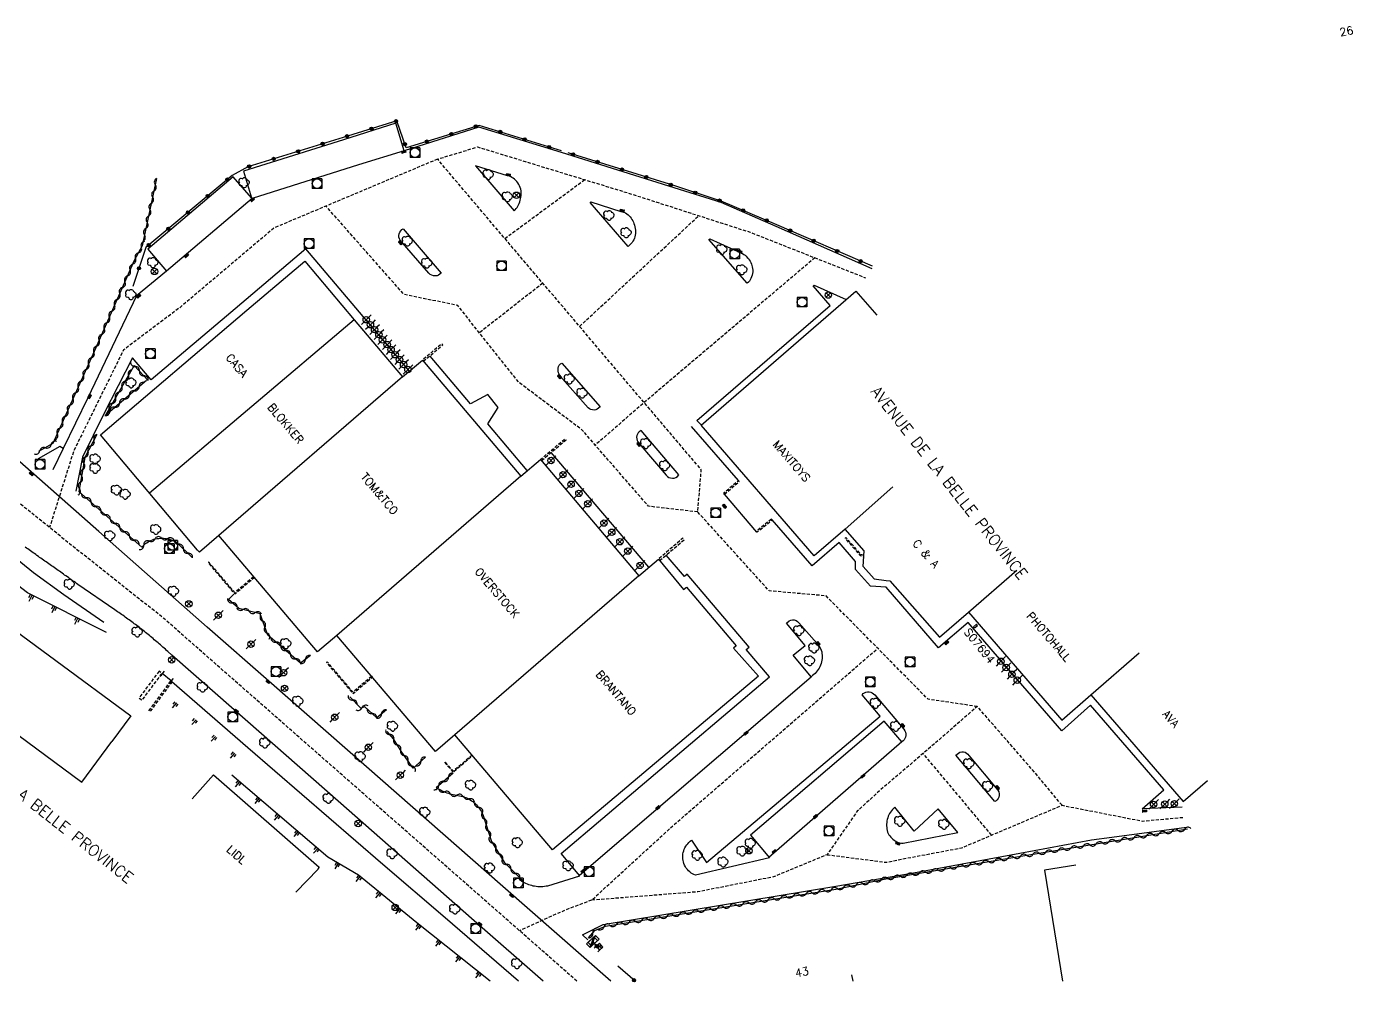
# Model space of a CAD drawing. Header units: millimetres. Extents: x 150037 to 150985, y 153000 to 154000.
# Drawn here: x 150189.1 to 150396.3, y 152999.8 to 153149.1 of the extents above; entities that cross this region are included whole.
import ezdxf
from ezdxf.enums import TextEntityAlignment as Align

# ---------------------------------------------------------------- set-up
doc = ezdxf.new("R2010")
doc.units = ezdxf.units.MM
doc.linetypes.add('DASHED', pattern=[0.75, 0.5, -0.25])
doc.layers.get('0').update_dxf_attribs({"linetype": 'CONTINUOUS'})
for name, color, linetype in [('W0001', 6, 'DASHED'), ('W0008', 7, 'CONTINUOUS'), ('W0100', 7, 'CONTINUOUS'), ('W0105', 7, 'CONTINUOUS'), ('W0112', 1, 'DASHED'), ('W0211', 2, 'CONTINUOUS'), ('W0300', 7, 'CONTINUOUS'), ('W0310', 3, 'CONTINUOUS'), ('W0322', 7, 'CONTINUOUS'), ('W0400', 7, 'CONTINUOUS'), ('W0420', 7, 'CONTINUOUS'), ('W0430', 7, 'CONTINUOUS'), ('W0454', 7, 'CONTINUOUS'), ('W0469', 7, 'CONTINUOUS'), ('W0984', 7, 'CONTINUOUS'), ('W0989', 7, 'CONTINUOUS'), ('W0991', 7, 'CONTINUOUS'), ('W1102', 7, 'CONTINUOUS')]:
    doc.layers.add(name, color=color, linetype=linetype)
doc.styles.get("Standard").update_dxf_attribs({"font": 'romans.shx', "width": 0.85})

# ---------------------------------------------------------------- blocks, each defined once
blk = doc.blocks.new('T300')
for p, q in [((-0.8, 0.51), (-0.86, 0.34)), ((-0.86, 0.34), (-0.86, 0.17)), ((-0.86, 0.17), (-0.74, 0.06)), ((-0.69, 0.63), (-0.8, 0.51)), ((-0.8, -0.06), (-0.74, 0.06)), ((-0.74, 0.06), (-0.69, 0.11)), ((-0.57, 0.69), (-0.69, 0.63)), ((-0.46, 0.69), (-0.57, 0.69)), ((-0.29, 0.63), (-0.46, 0.69)), ((-0.29, 0.63), (-0.17, 0.74)), ((-0.23, 0.57), (-0.29, 0.63)), ((-0.17, 0.74), (-0.06, 0.8)), ((-0.06, 0.8), (0.06, 0.8)), ((0.06, 0.8), (0.23, 0.74)), ((0.23, 0.74), (0.34, 0.63)), ((0.34, 0.63), (0.4, 0.51)), ((0.46, 0.46), (0.34, 0.46)), ((0.4, 0.51), (0.4, 0.46)), ((0.57, 0.4), (0.46, 0.46)), ((0.57, 0.4), (0.69, 0.29)), ((0.69, 0.29), (0.74, 0.17)), ((0.74, 0.06), (0.69, -0.17)), ((0.74, 0.17), (0.74, 0.06)), ((-0.8, -0.17), (-0.8, -0.06)), ((-0.8, -0.23), (-0.8, -0.17)), ((-0.74, -0.34), (-0.8, -0.23)), ((-0.69, -0.4), (-0.74, -0.34)), ((-0.51, -0.46), (-0.69, -0.4)), ((-0.4, -0.46), (-0.51, -0.46)), ((-0.4, -0.46), (-0.34, -0.46)), ((-0.34, -0.46), (-0.34, -0.4)), ((-0.34, -0.51), (-0.34, -0.46)), ((-0.29, -0.63), (-0.34, -0.51)), ((-0.17, -0.74), (-0.29, -0.63)), ((-0.06, -0.8), (-0.17, -0.74)), ((0.06, -0.8), (-0.06, -0.8)), ((0.17, -0.74), (0.06, -0.8)), ((0.23, -0.69), (0.17, -0.74)), ((0.29, -0.46), (0.23, -0.46)), ((0.29, -0.63), (0.23, -0.69)), ((0.46, -0.4), (0.29, -0.46)), ((0.34, -0.51), (0.29, -0.63)), ((0.34, -0.51), (0.34, -0.46)), ((0.57, -0.34), (0.46, -0.4)), ((0.63, -0.29), (0.57, -0.34)), ((0.69, -0.17), (0.63, -0.29))]:
    blk.add_line(p, q)
blk = doc.blocks.new('T454')
for p, q in [((-0.25, 0.25), (0.25, -0.25)), ((-0.25, -0.25), (0.25, 0.25)), ((0.75, 0.75), (0.375, 0.375)), ((-0.375, -0.375), (-0.75, -0.75))]:
    blk.add_line(p, q)
blk.add_ellipse((0, 0), major_axis=(0.354, 0.354), ratio=1, start_param=5.497787143782138, end_param=11.78097245096172)
blk = doc.blocks.new('T420')
for p, q in [((0.75, 0.75), (-0.75, 0.75)), ((-0.75, 0.75), (-0.75, -0.75)), ((0.75, 0.75), (0.75, -0.75)), ((0.75, -0.75), (-0.75, -0.75))]:
    blk.add_line(p, q)
blk.add_ellipse((0, 0), major_axis=(-0.53, 0.53), ratio=1, start_param=3.926991, end_param=10.210176)
blk = doc.blocks.new('T400')
for p, q in [((-0.15, 0.3), (0.15, 0.3)), ((-0.15, -0.25), (-0.15, 0.3)), ((-0.15, 0.15), (0.15, 0.15)), ((-0.15, 0), (0.15, 0)), ((0.15, 0.3), (0.15, -0.25)), ((-0.15, -0.15), (0.15, -0.15)), ((-0.15, -0.25), (-0.15, -0.3)), ((-0.15, -0.3), (0.15, -0.3)), ((0.15, -0.3), (0.15, -0.25))]:
    blk.add_line(p, q)
blk = doc.blocks.new('t105o')
for p, q in [((-0.5, 0), (0.5, 0)), ((0.5, 0), (0.2, 0.1)), ((0.5, 0), (0.2, -0.1))]:
    blk.add_line(p, q)
blk = doc.blocks.new('T430')
at = {"flags": 128}
for points in [[(-0.4, 2.1), (0.4, 2.1)], [(-0.4, 2.1), (-0.4, 1.3)], [(0.8, 0.8), (-0.8, 0.8)], [(-0.8, 0.8), (-0.8, 0)], [(0.8, 0.8), (-0.8, 0)], [(-0.8, 0), (0.8, 0)], [(-0.4, 1.7), (0, 1.7)], [(-0.4, 1.3), (0.4, 1.3)], [(0.8, 0), (0.8, 0.8)]]:
    blk.add_lwpolyline(points, dxfattribs=at)
blk = doc.blocks.new('t322o')
at = {"color": 0, "linetype": 'Continuous'}
for radius in [0.25, 0.15]:
    blk.add_circle((0, 0), radius, dxfattribs=at)
blk = doc.blocks.new('t310o')
at = {"color": 0, "linetype": 'Continuous'}
for centre, start, end in [((-0.5, 0.38), 216.8699, 323.1304), ((0.5, -0.37), 36.8699, 143.1303)]:
    blk.add_arc(centre, 0.625, start, end, dxfattribs=at)
blk = doc.blocks.new('t211o')
at = {"color": 0, "linetype": 'Continuous'}
for p, q in [((-0.29, 0.5), (-0.29, 0)), ((0, 1), (0, 0)), ((0.29, 0.5), (0.29, 0))]:
    blk.add_line(p, q, dxfattribs=at)
blk = doc.blocks.new('T469')
at = {"color": 0, "linetype": 'Continuous', "flags": 128}
for points in [[(-0.35, 0.35), (0.35, -0.35)], [(-0.35, -0.35), (0.35, 0.35)]]:
    blk.add_lwpolyline(points, dxfattribs=at)
at = {"color": 0, "linetype": 'Continuous'}
blk.add_circle((0, 0), 0.5, dxfattribs=at)

msp = doc.modelspace()

# ---------------------------------------------------------------- linework, layer by layer
at = {"layer": 'W0001', "flags": 128}
for points in [[(150337.66, 153042.9), (150329.96, 153044.03), (150314.02, 153060.18), (150305.14, 153060.97), (150293.98, 153073.29), (150294.54, 153079.88), (150253.33, 153128.41), (150259.6, 153130.32), (150283.31, 153123.07), (150302.19, 153116.99), (150320.21, 153109.87)], [(150253.33, 153128.41), (150227.76, 153117.65), (150213.11, 153105.24), (150204.28, 153098.61), (150196.5, 153082.83), (150192.72, 153070.86)], [(150263.85, 153116.02), (150276.32, 153125.21)], [(150293.98, 153073.29), (150286.3, 153074.18), (150275.95, 153086.07), (150266.06, 153093.52), (150256.48, 153105.55), (150248.09, 153107.27), (150235.9, 153121.08)], [(150275.52, 153102.28), (150294.15, 153119.58)], [(150275.1, 153000), (150272.66, 153002.14), (150255.62, 153017.12), (150226.6, 153042.57), (150210.58, 153056.66), (150196.4, 153067.89), (150188.87, 153073.96), (150180.38, 153081.27), (150174.41, 153086.32), (150166.36, 153092.55), (150160.51, 153099.46), (150156.59, 153105.44), (150153.09, 153115.56), (150150.64, 153101.42), (150150.46, 153095.41), (150150.93, 153083.5)], [(150312.29, 153113), (150285.61, 153090.39), (150277.98, 153083.74)], [(150269.78, 153109.04), (150259.88, 153101.28)], [(150350.89, 153027.47), (150346.94, 153032.24), (150337.65, 153042.92), (150331.65, 153037.67), (150322.49, 153029.83), (150318.9, 153026.55), (150314.18, 153019.75), (150305.84, 153016.29), (150294.01, 153013.94), (150277.4, 153012.64), (150290.18, 153024.35), (150322.1, 153051.99)], [(150339.88, 153022.81), (150329.2, 153035.57)], [(150314.18, 153019.75), (150323.46, 153018.56), (150326.29, 153019.15), (150335.2, 153020.82), (150350.89, 153027.47), (150363.43, 153025.01), (150370, 153025.6)], [(150277.4, 153012.64), (150273.37, 153011.13), (150266.13, 153007.88)]]:
    msp.add_lwpolyline(points, dxfattribs=at)
at = {"layer": 'W0008', "flags": 128}
for points in [[(150321.22, 153111.29), (150306.23, 153117.91), (150297.65, 153121.65), (150290.32, 153123.91), (150272.7, 153129.45), (150259.79, 153133.4), (150248.13, 153129.72), (150246.8, 153134.04), (150238.62, 153131.45), (150223.02, 153126.56), (150224.29, 153122.35), (150221.42, 153125.65), (150208.05, 153114.33), (150211.01, 153110.93), (150206.33, 153107.04), (150198.69, 153091.12), (150194.87, 153083.23), (150193.25, 153079.9)], [(150248.12, 153129.72), (150241.01, 153127.5), (150224.36, 153122.25), (150211.01, 153110.93)], [(150248.93, 153095.31), (150232.76, 153114.4), (150221.7, 153105.02), (150208.62, 153093.94), (150205.66, 153097.36), (150201.18, 153088.64), (150197.85, 153081.84), (150196.85, 153076.56)], [(150294.46, 153086.94), (150293.85, 153087.6), (150314.66, 153105.54), (150312.01, 153108.6), (150312.19, 153108.74), (150317.17, 153106.5)], [(150267.31, 153079.77), (150261.19, 153087.08), (150262.82, 153089.63), (150261.2, 153091.63), (150258.48, 153090.2), (150252.17, 153097.65)], [(150280.4, 153000), (150263.55, 153014.8), (150242.25, 153033.5), (150226.98, 153046.86), (150217.36, 153055.31), (150200.43, 153070.23), (150179.63, 153088.52)], [(150300.34, 153078.19), (150293, 153086.62)], [(150194.87, 153083.23), (150194.32, 153083.51), (150190.93, 153081.6)], [(150286.36, 153064.67), (150271.11, 153082.57)], [(150303.24, 153070.15), (150298.15, 153076.06)], [(150369.65, 153027.17), (150363.39, 153026.89), (150366.81, 153029.86), (150355.35, 153043.09), (150350.85, 153039.12), (150343.42, 153047.68), (150336.21, 153056), (150331.61, 153052.06), (150323.43, 153061.52), (150320.96, 153061.7), (150318.63, 153064.33), (150318.65, 153065.58), (150316.1, 153068.5), (150311.88, 153064.86), (150305.61, 153072.04)], [(150269.81, 153000), (150259.08, 153009.44), (150237.79, 153028.13), (150221.56, 153042.39), (150211.81, 153050.94), (150211.18, 153051.5), (150210.99, 153051.67), (150210.81, 153051.84), (150210.62, 153052.01), (150210.43, 153052.18), (150210.24, 153052.35), (150210.05, 153052.52), (150209.86, 153052.68), (150209.67, 153052.85), (150209.48, 153053.01), (150209.29, 153053.18), (150209.09, 153053.34), (150208.9, 153053.5), (150208.71, 153053.66), (150208.51, 153053.83), (150208.32, 153053.99), (150208.12, 153054.15), (150207.92, 153054.31), (150207.73, 153054.46), (150207.53, 153054.62), (150207.33, 153054.78), (150207.14, 153054.93), (150206.94, 153055.08), (150206.75, 153055.24), (150206.55, 153055.39), (150206.35, 153055.54), (150206.16, 153055.69), (150205.96, 153055.84), (150205.76, 153055.98), (150205.56, 153056.13), (150205.36, 153056.28), (150205.16, 153056.43), (150204.96, 153056.57), (150204.76, 153056.72), (150204.56, 153056.86), (150204.36, 153057), (150204.16, 153057.15), (150203.96, 153057.29), (150203.75, 153057.43), (150203.55, 153057.57), (150203.35, 153057.71), (150203.14, 153057.85), (150202.94, 153057.99), (150197.16, 153061.98), (150196.95, 153062.12), (150196.75, 153062.27), (150196.54, 153062.41), (150196.33, 153062.56), (150196.12, 153062.7), (150195.91, 153062.85), (150195.71, 153063), (150195.5, 153063.14), (150195.29, 153063.29), (150195.08, 153063.43), (150194.88, 153063.58), (150194.67, 153063.73), (150194.46, 153063.87), (150194.25, 153064.02), (150194.05, 153064.17), (150193.84, 153064.31), (150193.63, 153064.46), (150193.42, 153064.61), (150193.22, 153064.75), (150193.01, 153064.9), (150192.8, 153065.05), (150192.59, 153065.19), (150192.39, 153065.34), (150192.19, 153065.48), (150191.98, 153065.63), (150191.78, 153065.77), (150191.58, 153065.92), (150191.37, 153066.06), (150191.17, 153066.2), (150190.97, 153066.35), (150190.76, 153066.49), (150190.56, 153066.64), (150190.35, 153066.78), (150190.15, 153066.93), (150189.95, 153067.07), (150189.74, 153067.22), (150189.54, 153067.36), (150189.34, 153067.51), (150189.14, 153067.65), (150188.93, 153067.8)], [(150266.07, 153015.91), (150266.27, 153015.76), (150266.47, 153015.63), (150266.68, 153015.51), (150266.89, 153015.4), (150267.1, 153015.29), (150267.32, 153015.2), (150267.55, 153015.11), (150267.78, 153015.04), (150268.01, 153014.97), (150268.24, 153014.91), (150268.5, 153014.86), (150268.76, 153014.82), (150269.02, 153014.8), (150269.28, 153014.79), (150269.54, 153014.79), (150269.8, 153014.8), (150270.06, 153014.82), (150270.32, 153014.86), (150270.58, 153014.91), (150275.57, 153016.46), (150272.65, 153019.93), (150305.18, 153047.54), (150301.54, 153051.81), (150302.01, 153052.18), (150292.34, 153063.56), (150291.91, 153063.19), (150289.04, 153066.56)], [(150275.51, 153016.53), (150311.7, 153047.55)], [(150305.1, 153019.38), (150325.85, 153037.41)], [(150276.83, 153006.43), (150275.98, 153007.25), (150279.22, 153008.83), (150315.54, 153014.82), (150327.69, 153016.91), (150344.32, 153020), (150355.5, 153022.05), (150358.68, 153022.5), (150370.35, 153024.04)]]:
    msp.add_lwpolyline(points, dxfattribs=at)
for points in [[(150265.31, 153120.35), (150265.48, 153120.52), (150265.63, 153120.69), (150265.77, 153120.88), (150265.89, 153121.07), (150266, 153121.28), (150266.09, 153121.5), (150266.17, 153121.74), (150266.25, 153121.98), (150266.31, 153122.23), (150266.36, 153122.47), (150266.39, 153122.72), (150266.41, 153122.97), (150266.41, 153123.22), (150266.38, 153123.47), (150266.33, 153123.73), (150266.26, 153123.99), (150266.16, 153124.24), (150266.04, 153124.47), (150265.89, 153124.69), (150265.73, 153124.9), (150265.55, 153125.09), (150265.35, 153125.28), (150265.16, 153125.44), (150264.96, 153125.57), (150264.74, 153125.68), (150264.51, 153125.76), (150264.27, 153125.82), (150259.24, 153127.36)], [(150282.23, 153120.2), (150282.46, 153120.12), (150282.68, 153120.01), (150282.89, 153119.88), (150283.09, 153119.73), (150283.27, 153119.56), (150283.43, 153119.39), (150283.58, 153119.2), (150283.71, 153119.01), (150283.83, 153118.8), (150283.93, 153118.59), (150284.02, 153118.36), (150284.11, 153118.11), (150284.18, 153117.85), (150284.23, 153117.59), (150284.26, 153117.33), (150284.26, 153117.07), (150284.25, 153116.8), (150284.21, 153116.54), (150284.16, 153116.29), (150284.08, 153116.05), (150283.98, 153115.82), (150283.86, 153115.61), (150283.72, 153115.4), (150283.56, 153115.21), (150283.11, 153114.78), (150277.16, 153121.66), (150277.26, 153121.75), (150281.98, 153120.26)], [(150247.37, 153115.97), (150247.31, 153116.21), (150247.31, 153116.47), (150247.36, 153116.73), (150247.45, 153116.98), (150247.59, 153117.2), (150247.76, 153117.4), (150247.95, 153117.53), (150253.91, 153110.61), (150253.69, 153110.43), (150253.48, 153110.28), (150253.25, 153110.19), (150252.99, 153110.17), (150252.7, 153110.2), (150252.44, 153110.27), (150252.2, 153110.4), (150251.98, 153110.58), (150247.49, 153115.74)], [(150300.96, 153113.67), (150301.17, 153113.54), (150301.37, 153113.39), (150301.55, 153113.23), (150301.72, 153113.06), (150301.89, 153112.87), (150302.04, 153112.67), (150302.17, 153112.46), (150302.28, 153112.25), (150302.38, 153112.03), (150302.45, 153111.8), (150302.51, 153111.57), (150302.56, 153111.33), (150302.58, 153111.09), (150302.58, 153110.81), (150302.54, 153110.53), (150302.48, 153110.27), (150302.39, 153110.01), (150302.28, 153109.75), (150302.17, 153109.55), (150302.05, 153109.36), (150301.9, 153109.18), (150301.73, 153109.02), (150295.72, 153115.84), (150295.87, 153115.98), (150300.73, 153113.79)], [(150272.33, 153094.8), (150272.24, 153095.03), (150272.18, 153095.27), (150272.17, 153095.5), (150272.19, 153095.75), (150272.25, 153096), (150272.36, 153096.23), (150272.52, 153096.41), (150272.74, 153096.54), (150278.73, 153089.71), (150278.48, 153089.49), (150278.27, 153089.34), (150278.04, 153089.25), (150277.79, 153089.22), (150277.54, 153089.23), (150277.3, 153089.29), (150277.08, 153089.4), (150276.88, 153089.54), (150272.45, 153094.58)], [(150289.27, 153078.84), (150289.49, 153078.69), (150289.75, 153078.6), (150290.03, 153078.56), (150290.31, 153078.58), (150290.57, 153078.68), (150290.8, 153078.85), (150291.03, 153079.08), (150285.14, 153086.02), (150284.83, 153085.79), (150284.67, 153085.63), (150284.55, 153085.44), (150284.47, 153085.23), (150284.43, 153084.99), (150284.45, 153084.73), (150284.51, 153084.48), (150284.62, 153084.25), (150284.79, 153084.04), (150289.06, 153079.04)], [(150307.84, 153055.94), (150308.28, 153056.28), (150308.53, 153056.39), (150308.79, 153056.44), (150309.06, 153056.42), (150309.35, 153056.33), (150309.59, 153056.18), (150309.8, 153055.97), (150312.57, 153052.8), (150312.76, 153052.61), (150312.93, 153052.4), (150313.07, 153052.19), (150313.18, 153051.96), (150313.28, 153051.71), (150313.35, 153051.45), (150313.39, 153051.18), (150313.42, 153050.92), (150313.42, 153050.65), (150313.4, 153050.39), (150313.37, 153050.13), (150313.31, 153049.87), (150313.24, 153049.61), (150313.15, 153049.35), (150313.05, 153049.11), (150312.93, 153048.88), (150312.8, 153048.66), (150312.65, 153048.45), (150312.49, 153048.25), (150312.31, 153048.06), (150312.13, 153047.88), (150311.92, 153047.72), (150311.68, 153047.56), (150308.89, 153050.91), (150310.78, 153052.45)], [(150293.38, 153016.64), (150293.15, 153016.75), (150292.94, 153016.89), (150292.74, 153017.05), (150292.55, 153017.23), (150292.37, 153017.43), (150292.2, 153017.64), (150292.06, 153017.87), (150291.93, 153018.1), (150291.82, 153018.35), (150291.74, 153018.61), (150291.69, 153018.86), (150291.65, 153019.11), (150291.64, 153019.36), (150291.64, 153019.61), (150291.67, 153019.86), (150291.72, 153020.1), (150291.79, 153020.35), (150291.88, 153020.6), (150291.99, 153020.83), (150292.12, 153021.06), (150292.26, 153021.27), (150292.42, 153021.47), (150292.59, 153021.66), (150292.78, 153021.84), (150292.99, 153022.01), (150295.35, 153018.53), (150322.47, 153041.38), (150319.66, 153044.73), (150319.83, 153044.91), (150320.02, 153045.05), (150320.24, 153045.14), (150320.48, 153045.18), (150320.75, 153045.17), (150321.01, 153045.12), (150321.24, 153045.03), (150321.46, 153044.9), (150321.67, 153044.72), (150326.2, 153039.34), (150326.35, 153039.12), (150326.44, 153038.88), (150326.48, 153038.63), (150326.47, 153038.36), (150326.42, 153038.13), (150326.33, 153037.91), (150326.21, 153037.72), (150326.05, 153037.55), (150325.86, 153037.4), (150323.11, 153040.6), (150302.23, 153022.8), (150305.18, 153019.28), (150293.62, 153016.54)], [(150334.71, 153035.62), (150334.95, 153035.76), (150335.22, 153035.83), (150335.5, 153035.82), (150335.75, 153035.75), (150335.98, 153035.63), (150336.17, 153035.47), (150336.33, 153035.27), (150340.88, 153029.84), (150341.02, 153029.57), (150341.08, 153029.26), (150341.06, 153029), (150341, 153028.76), (150340.89, 153028.52), (150340.75, 153028.34), (150340.58, 153028.19), (150340.38, 153028.07), (150334.3, 153035.3)], [(150331.56, 153026.92), (150327.79, 153023.42), (150324.78, 153027.16), (150324.59, 153026.99), (150324.41, 153026.81), (150324.24, 153026.62), (150324.1, 153026.42), (150323.96, 153026.21), (150323.85, 153025.99), (150323.74, 153025.76), (150323.66, 153025.52), (150323.59, 153025.27), (150323.54, 153025.02), (150323.5, 153024.77), (150323.48, 153024.52), (150323.48, 153024.27), (150323.5, 153024.02), (150323.53, 153023.77), (150323.58, 153023.52), (150323.65, 153023.27), (150323.73, 153023.06), (150323.85, 153022.86), (150323.98, 153022.68), (150324.13, 153022.51), (150324.29, 153022.34), (150324.47, 153022.18), (150324.65, 153022.03), (150324.85, 153021.9), (150325.06, 153021.78), (150325.28, 153021.68), (150325.53, 153021.61), (150325.79, 153021.57), (150326.06, 153021.57), (150334.62, 153023.24)]]:
    msp.add_lwpolyline(points, close=True, dxfattribs=at)
at = {"layer": 'W0100', "flags": 128}
for points in [[(150219.18, 153069.61), (150216.14, 153066.99), (150215.86, 153067.33), (150200.69, 153085.32), (150223.55, 153104.84), (150232.6, 153112.48), (150240.3, 153103.32), (150247.86, 153094.4), (150250.96, 153097.03), (150266.34, 153078.88), (150269.4, 153081.47), (150284.8, 153063.34), (150287.84, 153065.93), (150291.77, 153061.19), (150292.23, 153061.57), (150300.01, 153052.4), (150299.56, 153051.99), (150303.48, 153047.65), (150271.3, 153020.53), (150256.06, 153038.47), (150253.02, 153035.89), (150237.61, 153054.01), (150234.59, 153051.45)], [(150337.51, 153055.76), (150337.04, 153055.37), (150337.2, 153055.17), (150337.7, 153055.58)]]:
    msp.add_lwpolyline(points, close=True, dxfattribs=at)
for points in [[(150319.84, 153064.78), (150319.97, 153067.23), (150316.99, 153070.59), (150312.18, 153066.45), (150294.54, 153086.85), (150318.67, 153107.8), (150321.95, 153104.02)], [(150170.22, 153067.38), (150163.52, 153058.28), (150166.47, 153056.1), (150159.38, 153046.46), (150163.4, 153043.5), (150169.34, 153038.82), (150176.2, 153047.01), (150197.78, 153031.09), (150202.45, 153037.41)], [(150170.22, 153067.38), (150205.41, 153041.43), (150202.45, 153037.41)], [(150319.84, 153064.77), (150321.57, 153062.85), (150323.43, 153062.61), (150324.01, 153062.55), (150331.75, 153053.75), (150336.26, 153057.63), (150350.87, 153040.79), (150355.39, 153044.71), (150369.84, 153028.07), (150373.61, 153031.35)], [(150211.7, 153046.91), (150210.31, 153048.05)], [(150215.02, 153028.46), (150218.31, 153032.23), (150234.83, 153017.8), (150234.62, 153017.55), (150234.69, 153017.48), (150231.18, 153013.92)], [(150353.06, 153018.13), (150348.13, 153017.32), (150350.99, 153000)], [(150318.25, 153000), (150318.08, 153000.97)]]:
    msp.add_lwpolyline(points, dxfattribs=at)
at = {"layer": 'W0112', "flags": 128}
for points in [[(150251.11, 153096.85), (150254.18, 153099.4), (150254.03, 153099.58), (150250.96, 153097.03)], [(150273.41, 153084.51), (150269.57, 153081.27), (150269.4, 153081.47), (150273.24, 153084.71)], [(150298.15, 153076.05), (150300.46, 153078.05), (150300.34, 153078.19), (150298.03, 153076.19)], [(150305.49, 153072.18), (150303.14, 153070.29), (150303.26, 153070.15), (150305.61, 153072.04)], [(150288.03, 153065.7), (150291.87, 153068.96), (150291.67, 153069.19), (150287.84, 153065.93)], [(150224.59, 153063.16), (150221.67, 153060.69), (150217.59, 153065.47), (150217.48, 153065.38), (150221.65, 153060.5), (150224.68, 153063.05)], [(150209.83, 153048.42), (150206.7, 153044.24), (150207.17, 153043.88), (150210.3, 153048.06)], [(150243.05, 153047.62), (150240.14, 153045.14), (150236.11, 153049.87), (150235.99, 153049.77), (150240.13, 153044.92), (150243.15, 153047.51)], [(150211.86, 153046.78), (150208.42, 153042.12), (150208.25, 153042.24), (150211.69, 153046.91)], [(150258.74, 153035.32), (150255.78, 153032.78), (150254.5, 153034.3), (150254.42, 153034.24), (150255.76, 153032.65), (150258.8, 153035.25)]]:
    msp.add_lwpolyline(points, close=True, dxfattribs=at)
msp.add_lwpolyline([(150319.93, 153066.48), (150319.47, 153066.66), (150317.13, 153069.31), (150316.99, 153069.18), (150319.36, 153066.51), (150319.92, 153066.28)], dxfattribs=at)
at = {"layer": 'W0211', "flags": 128}
for points in [[(150201.6, 153054.44), (150189.26, 153060.64), (150170.14, 153075.28)], [(150201.19, 153056), (150194.95, 153060.35), (150190.2, 153063.8), (150185.4, 153067.67)], [(150265.97, 153000), (150254.53, 153009.87), (150244.8, 153018.2), (150223.72, 153036.46), (150211.84, 153046.76)], [(150261.55, 153000), (150250.08, 153009.13), (150241, 153016.55), (150236.2, 153019.38), (150221.21, 153032.15)]]:
    msp.add_lwpolyline(points, dxfattribs=at)
at = {"layer": 'W0310', "flags": 128}
for points in [[(150209.44, 153125.4), (150207.17, 153114.87), (150205.96, 153112.59), (150199.67, 153098.35), (150193.26, 153083.98), (150191.01, 153082.75)], [(150208.14, 153093.84), (150205.95, 153096.16), (150201.46, 153088.44), (150207.87, 153093.86)], [(150200.13, 153085.4), (150198.22, 153081.81), (150197.3, 153076.51), (150207.15, 153067.82), (150207.33, 153068.01), (150207.52, 153068.18), (150207.71, 153068.35), (150207.91, 153068.49), (150208.12, 153068.63), (150208.34, 153068.75), (150208.56, 153068.85), (150208.79, 153068.94), (150209.03, 153069.02), (150209.28, 153069.08), (150209.54, 153069.13), (150209.79, 153069.16), (150210.04, 153069.18), (150210.29, 153069.19), (150210.53, 153069.18), (150210.77, 153069.16), (150211.01, 153069.13), (150211.25, 153069.09), (150211.48, 153069.03), (150211.71, 153068.96), (150211.94, 153068.87), (150212.17, 153068.77), (150212.39, 153068.66), (150212.62, 153068.54), (150214.98, 153066.2)], [(150233.47, 153050.85), (150231.94, 153049.67), (150226.82, 153054.04), (150225.63, 153057.38), (150222.31, 153058.21), (150220.7, 153059.6), (150221.51, 153060.44)], [(150245.37, 153042.36), (150243.83, 153041.11), (150241.99, 153042.84), (150241.33, 153042.64), (150239.61, 153044.39)], [(150251.44, 153034.98), (150249.54, 153033.25), (150247.77, 153035.76), (150246.46, 153037.84), (150245.47, 153039.01)], [(150255.79, 153032.51), (150253.11, 153030.22), (150253.34, 153030.09), (150253.58, 153029.97), (150253.81, 153029.86), (150254.05, 153029.75), (150254.29, 153029.64), (150254.53, 153029.54), (150254.78, 153029.44), (150255.03, 153029.34), (150255.27, 153029.26), (150255.51, 153029.19), (150255.76, 153029.13), (150256.01, 153029.08), (150256.26, 153029.03), (150256.51, 153028.99), (150256.76, 153028.94), (150257.01, 153028.89), (150257.26, 153028.83), (150257.51, 153028.76), (150257.75, 153028.68), (150257.99, 153028.59), (150258.22, 153028.47), (150258.44, 153028.34), (150258.66, 153028.19), (150258.87, 153028.04), (150259.06, 153027.87), (150259.25, 153027.7), (150259.43, 153027.52), (150259.6, 153027.33), (150259.76, 153027.13), (150259.91, 153026.93), (150260.05, 153026.71), (150260.18, 153026.49), (150260.3, 153026.26), (150260.41, 153026.02), (150261.77, 153021.82), (150263.75, 153018.57), (150266.01, 153016.31)], [(150276.94, 153006.77), (150277.91, 153007.89), (150279.59, 153008.58), (150315.56, 153014.39), (150323.37, 153016), (150344.44, 153019.5), (150370.51, 153023.78)]]:
    msp.add_lwpolyline(points, dxfattribs=at)
at = {"layer": 'W0322', "flags": 128}
for points in [[(150272.68, 153129.71), (150259.85, 153133.69), (150248.42, 153130.17), (150246.98, 153134.39), (150238.57, 153131.8), (150223.69, 153127.21), (150221.26, 153125.85), (150207.77, 153114.62), (150205.75, 153108.54)], [(150321.27, 153111.67), (150306.36, 153118.16), (150297.65, 153121.85), (150290.27, 153124.27), (150273.73, 153129.41)], [(150278.67, 153004.85), (150277.72, 153006.06)], [(150284.19, 153000), (150281.52, 153002.35)]]:
    msp.add_lwpolyline(points, dxfattribs=at)
at = {"layer": 'W1102', "flags": 128}
for points in [[(150240.3, 153103.32), (150208.34, 153076.24)], [(150247.86, 153094.4), (150219.18, 153069.61)], [(150266.34, 153078.88), (150237.61, 153054.01)], [(150316.99, 153070.59), (150324.48, 153077.22)], [(150284.8, 153063.34), (150256.06, 153038.47)], [(150336.26, 153057.63), (150343.81, 153064.18)], [(150355.39, 153044.71), (150362.94, 153051.27)]]:
    msp.add_lwpolyline(points, dxfattribs=at)

# ---------------------------------------------------------------- block references
at = {"layer": 'W0105'}
for p, rotation in [((150210.31, 153048.05), 231.0680016690524), ((150211.7, 153046.91), 230.5229879576556)]:
    msp.add_blockref('t105o', p, dxfattribs=dict(at, rotation=rotation))
at = {"layer": 'W0211'}
for p, rotation in [((150189.99, 153060.27), 153.3140207797301), ((150193.56, 153058.48), 153.3140207797301), ((150197.14, 153056.68), 153.3140207797301), ((150212.59, 153043.46), 139.0953387284165), ((150215.61, 153040.84), 139.0953387284165), ((150218.64, 153038.23), 139.0953387284165), ((150221.66, 153035.61), 139.0953387284165), ((150222.43, 153031.12), 139.5683877343508), ((150225.47, 153028.52), 139.5683877343508), ((150228.52, 153025.93), 139.5683877343508), ((150231.56, 153023.33), 139.5683877343508), ((150234.61, 153020.74), 139.5683877343508), ((150237.84, 153018.41), 149.3765257955998), ((150241.26, 153016.33), 140.7620898517816), ((150244.35, 153013.8), 140.7620898517816), ((150247.45, 153011.27), 140.7620898517816), ((150250.56, 153008.75), 141.49940389438), ((150253.69, 153006.26), 141.49940389438), ((150256.82, 153003.77), 141.49940389438), ((150259.95, 153001.28), 141.49940389438)]:
    msp.add_blockref('t211o', p, dxfattribs=dict(at, rotation=rotation))
at = {"layer": 'W0300'}
for p in [(150261.29, 153126), (150223.14, 153124.72), (150264.27, 153122.53), (150280.14, 153119.61), (150248.65, 153115.6), (150282.82, 153116.91), (150297.77, 153114.29), (150208.88, 153112.24), (150251.69, 153112.16), (150300.9, 153111.12), (150205.44, 153107.25), (150205.47, 153093.46), (150273.96, 153094.05), (150275.95, 153091.85), (150285.9, 153083.98), (150199.88, 153081.55), (150288.85, 153080.51), (150199.88, 153080.12), (150203.22, 153076.7), (150204.55, 153076.06), (150209.34, 153070.55), (150202.17, 153069.57), (150195.85, 153062), (150212.12, 153060.9), (150206.45, 153054.55), (150309.82, 153054.75), (150229.67, 153052.72), (150312.17, 153052.03), (150311.49, 153050.04), (150216.64, 153045.92), (150231.54, 153043.72), (150321.78, 153043.4), (150246.34, 153039.82), (150324.94, 153039.79), (150226.37, 153037.19), (150241.29, 153035.06), (150336.37, 153033.96), (150258.53, 153030.61), (150236.3, 153028.54), (150339.31, 153030.43), (150251.37, 153026.36), (150325.57, 153024.96), (150332.47, 153024.48), (150265.83, 153021.62), (150300.95, 153020.3), (150302.23, 153021.51), (150246.27, 153019.92), (150293.94, 153019.66), (150297.96, 153018.59), (150261.5, 153017.67), (150273.77, 153018.01), (150256.08, 153011.24), (150265.74, 153002.73)]:
    msp.add_blockref('T300', p, dxfattribs=at)
at = {"layer": 'W0310'}
for p, rotation in [((150209.23, 153124.42), 257.805224917536), ((150208.81, 153122.47), 257.805224917536), ((150208.39, 153120.51), 257.805224917536), ((150207.96, 153118.56), 257.805224917536), ((150207.54, 153116.6), 257.805224917536), ((150207.06, 153114.67), 242.19892562283), ((150206.13, 153112.9), 242.19892562283), ((150204.49, 153109.25), 246.1599572119652), ((150205.3, 153111.08), 246.1599572119652), ((150203.68, 153107.42), 246.1599572119652), ((150202.87, 153105.59), 246.1599572119652), ((150202.06, 153103.76), 246.1599572119652), ((150201.26, 153101.94), 246.1599572119652), ((150200.45, 153100.11), 246.1599572119652), ((150199.64, 153098.28), 245.9500574087015), ((150198.01, 153094.62), 245.9500574087015), ((150198.82, 153096.45), 245.9500574087015), ((150206.08, 153096.02), 133.3572422087569), ((150197.19, 153092.8), 245.9500574087015), ((150204.03, 153092.87), 239.8354330238288), ((150205.04, 153094.6), 239.8354330238288), ((150206.71, 153092.88), 40.24040872647657), ((150207.45, 153094.57), 133.3572422087569), ((150196.38, 153090.97), 245.9500574087015), ((150203.03, 153091.14), 239.8354330238288), ((150205.19, 153091.59), 40.24040872647657), ((150195.56, 153089.14), 245.9500574087015), ((150202.13, 153089.01), 40.24040872647657), ((150202.02, 153089.41), 239.8354330238288), ((150203.66, 153090.3), 40.24040872647657), ((150194.75, 153087.32), 245.9500574087015), ((150193.93, 153085.49), 245.9500574087015), ((150199.66, 153084.52), 242.0193908689042), ((150191.2, 153082.86), 208.5619080835514), ((150192.96, 153083.81), 208.5619080835514), ((150198.72, 153082.75), 242.0193908689042), ((150198.06, 153080.89), 260.104602213736), ((150197.72, 153078.92), 260.104602213736), ((150197.37, 153076.95), 260.104602213736), ((150198.46, 153075.48), 318.5904838065166), ((150199.96, 153074.16), 318.5904838065166), ((150201.46, 153072.84), 318.5904838065166), ((150202.96, 153071.51), 318.5904838065166), ((150204.46, 153070.19), 318.5904838065166), ((150205.96, 153068.87), 318.5904838065166), ((150207.44, 153068.11), 43.45262552063216), ((150209.18, 153069.05), 14.10723773110033), ((150211.16, 153069.1), 349.1797255759593), ((150212.92, 153068.24), 315.3515329335129), ((150214.35, 153066.83), 315.3515329335129), ((150221.28, 153059.1), 139.1293784038537), ((150222.93, 153058.06), 166.0586534462553), ((150224.87, 153057.57), 166.0586534462553), ((150226.04, 153056.24), 109.469697772014), ((150226.71, 153054.36), 109.469697772014), ((150228.08, 153052.96), 139.5404386139299), ((150229.6, 153051.66), 139.5404386139299), ((150231.13, 153050.36), 139.5404386139299), ((150232.68, 153050.24), 217.6860726495646), ((150240.07, 153043.92), 134.5933205624388), ((150241.53, 153042.7), 196.9102964044529), ((150243.09, 153041.8), 136.6052451321759), ((150244.59, 153041.73), 219.3191779152679), ((150245.88, 153038.52), 130.2409583584478), ((150247.05, 153036.9), 122.2224084340604), ((150248.14, 153035.23), 125.0333404207354), ((150249.29, 153033.59), 125.0333404207354), ((150250.7, 153034.31), 222.4154969189847), ((150253.51, 153030.56), 220.4527563703707), ((150255.03, 153031.86), 220.4527563703707), ((150254.43, 153029.58), 336.9986922208182), ((150256.34, 153029.02), 349.5598462679325), ((150258.25, 153028.45), 329.409466040375), ((150259.75, 153027.14), 308.8664966687388), ((150260.62, 153025.36), 287.9941095135156), ((150261.24, 153023.46), 287.9941095135156), ((150364.11, 153022.73), 9.331071308489452), ((150366.09, 153023.05), 9.331071308489452), ((150368.06, 153023.38), 9.331071308489452), ((150370.03, 153023.7), 9.331071308489452), ((150261.92, 153021.58), 301.3296698010226), ((150352.27, 153020.78), 9.331071308489452), ((150354.24, 153021.11), 9.331071308489452), ((150356.22, 153021.43), 9.331071308489452), ((150358.19, 153021.76), 9.331071308489452), ((150360.16, 153022.08), 9.331071308489452), ((150362.14, 153022.4), 9.331071308489452), ((150262.96, 153019.87), 301.3296698010226), ((150264.08, 153018.24), 315.0159968033947), ((150340.43, 153018.83), 9.426299125745786), ((150342.4, 153019.16), 9.426299125745786), ((150344.38, 153019.49), 9.426299125745786), ((150346.35, 153019.81), 9.331071308489452), ((150348.32, 153020.13), 9.331071308489452), ((150350.3, 153020.46), 9.331071308489452), ((150265.5, 153016.82), 315.0159968033947), ((150326.62, 153016.54), 9.426299125745786), ((150328.59, 153016.87), 9.426299125745786), ((150330.57, 153017.19), 9.426299125745786), ((150332.54, 153017.52), 9.426299125745786), ((150334.51, 153017.85), 9.426299125745786), ((150336.48, 153018.18), 9.426299125745786), ((150338.46, 153018.5), 9.426299125745786), ((150316.8, 153014.65), 11.60945415963375), ((150318.76, 153015.05), 11.60945415963375), ((150320.72, 153015.45), 11.60945415963375), ((150322.68, 153015.86), 11.60945415963375), ((150324.65, 153016.21), 9.426299125745786), ((150302.99, 153012.36), 9.1802215364511), ((150304.96, 153012.68), 9.1802215364511), ((150306.94, 153013), 9.1802215364511), ((150308.91, 153013.32), 9.1802215364511), ((150310.89, 153013.64), 9.1802215364511), ((150312.86, 153013.96), 9.1802215364511), ((150314.84, 153014.28), 9.1802215364511), ((150291.14, 153010.45), 9.1802215364511), ((150293.12, 153010.77), 9.1802215364511), ((150295.09, 153011.09), 9.1802215364511), ((150297.07, 153011.41), 9.1802215364511), ((150299.04, 153011.72), 9.1802215364511), ((150301.02, 153012.04), 9.1802215364511), ((150279.32, 153008.47), 22.27334830753827), ((150281.27, 153008.85), 9.1802215364511), ((150283.25, 153009.17), 9.1802215364511), ((150285.22, 153009.49), 9.1802215364511), ((150287.19, 153009.81), 9.1802215364511), ((150289.17, 153010.13), 9.1802215364511), ((150277.6, 153007.53), 49.19067418741228)]:
    msp.add_blockref('t310o', p, dxfattribs=dict(at, rotation=rotation))
at = {"layer": 'W0322'}
for p, rotation in [((150243.01, 153133.17), 197.0991651933477), ((150246.84, 153134.35), 197.0991651933477), ((150259.31, 153133.52), 197.1094035918912), ((150263.13, 153132.67), 162.7453895733349), ((150235.37, 153130.82), 197.1674211427171), ((150239.19, 153132), 197.0991651933477), ((150248.23, 153130.75), 108.8769254790998), ((150251.66, 153131.17), 197.1094035918912), ((150255.49, 153132.35), 197.1094035918912), ((150266.95, 153131.49), 162.7453895733349), ((150227.73, 153128.46), 197.1674211427171), ((150231.55, 153129.64), 197.1674211427171), ((150270.77, 153130.3), 162.7453895733349), ((150274.5, 153129.17), 162.746980163126), ((150223.9, 153127.27), 197.1674211427171), ((150278.32, 153127.98), 162.746980163126), ((150282.14, 153126.8), 162.746980163126), ((150220.5, 153125.22), 219.8021280195185), ((150285.96, 153125.61), 162.746980163126), ((150289.78, 153124.42), 162.746980163126), ((150217.42, 153122.66), 219.8021280195185), ((150293.58, 153123.18), 161.8189811462836), ((150297.38, 153121.94), 161.8189811462836), ((150301.08, 153120.4), 157.0539511762906), ((150214.35, 153120.1), 219.8021280195185), ((150304.76, 153118.84), 157.0539511762906), ((150211.28, 153117.54), 219.8021280195185), ((150308.43, 153117.26), 156.4913306021369), ((150208.2, 153114.98), 219.8021280195185), ((150312.1, 153115.66), 156.4913306021369), ((150315.77, 153114.07), 156.4913306021369), ((150319.44, 153112.47), 156.4913306021369), ((150206.69, 153111.35), 251.5878168599944), ((150284.03, 153000.14), 138.5470605394848)]:
    msp.add_blockref('t322o', p, dxfattribs=dict(at, rotation=rotation))
msp.add_blockref('t322o', (150278.19, 153005.46), dxfattribs=at)
at = {"layer": 'W0400'}
for p, rotation in [((150248.03, 153129.54), 287.3895517505441), ((150264.4, 153125.96), 76.20905959888853), ((150224.42, 153122.08), 310.3045816143957), ((150282.19, 153120.36), 76.25514399930253), ((150247.57, 153115.35), 221.0210679163902), ((150214.08, 153113.34), 310.3045816114177), ((150300.59, 153113.97), 65.75520128168355), ((150206.65, 153107.01), 309.7093000326587), ((150272.41, 153094.41), 221.3088748563243), ((150198.97, 153091.35), 334.3638728443721), ((150284.79, 153083.84), 220.5290255981969), ((150189.88, 153079.25), 228.6687935771546), ((150298.15, 153074.2), 40.10581460010864), ((150312.79, 153052.73), 44.66317989691699), ((150332.86, 153052.86), 310.5743490048404), ((150226.87, 153046.78), 228.6705272050436), ((150221.89, 153042.2), 48.69361462878457), ((150325.99, 153039.92), 40.09222470033751), ((150301.53, 153038.75), 310.5971852350769), ((150319.78, 153032.03), 310.9943340125166), ((150340.8, 153030.25), 39.95442644795467), ((150287.75, 153027.09), 130.5971852385034), ((150312.37, 153025.7), 310.9943341999408), ((150363.77, 153026.57), 272.5988325441344), ((150325.2, 153021.51), 244.4075950364254), ((150305.92, 153020.24), 130.9943340122448), ((150276.07, 153017.21), 130.5971852273952), ((150264.92, 153013.39), 228.7079962740144), ((150259.95, 153008.89), 48.65179957693731)]:
    msp.add_blockref('T400', p, dxfattribs=dict(at, rotation=rotation))
at = {"layer": 'W0420'}
for p in [(150249.8, 153129.43), (150234.52, 153124.59), (150233.25, 153115.2), (150299.75, 153113.61), (150263.33, 153111.75), (150310.28, 153106.07), (150208.47, 153098.01), (150191.22, 153080.73), (150296.79, 153073.16), (150211.95, 153068.06), (150211.44, 153067.57), (150327.15, 153049.87), (150228.1, 153048.36), (150320.92, 153046.75), (150221.34, 153041.28), (150314.47, 153023.45), (150277.01, 153017.11), (150265.94, 153015.34), (150259.28, 153008.21)]:
    msp.add_blockref('T420', p, dxfattribs=at)
at = {"layer": 'W0430'}
for p, rotation in [((150277.19, 153006.36), 223.8176546841595), ((150277.44, 153006.57), 223.5233776576047)]:
    msp.add_blockref('T430', p, dxfattribs=dict(at, rotation=rotation))
at = {"layer": 'W0454'}
for p in [(150242.19, 153103.32), (150242.85, 153102.54), (150243.5, 153101.77), (150244.17, 153100.99), (150244.74, 153100.18), (150245.46, 153099.44), (150246.07, 153098.66), (150246.72, 153097.86), (150247.39, 153097.1), (150248.03, 153096.33), (150248.71, 153095.55), (150271.06, 153081.33), (150272.93, 153079.12), (150274.2, 153077.63), (150275.42, 153076.19), (150276.81, 153074.58), (150279.33, 153071.56), (150280.55, 153070.12), (150281.82, 153068.64), (150283.06, 153067.18), (150284.97, 153064.95), (150219.09, 153057.15), (150224.19, 153052.64), (150341.33, 153049.97), (150229.28, 153048.18), (150342.17, 153048.99), (150343.06, 153047.94), (150343.9, 153047.01), (150237.27, 153041.22), (150242.52, 153036.54), (150247.52, 153032.18), (150365.2, 153027.62), (150366.94, 153027.65), (150368.44, 153027.72)]:
    msp.add_blockref('T454', p, dxfattribs=at)
at = {"layer": 'W0469'}
for p in [(150265.66, 153122.78), (150209.12, 153110.87), (150314.38, 153107.18), (150214.48, 153058.93), (150211.8, 153050.19), (150229.44, 153045.74), (150240.93, 153024.62), (150301.98, 153020.36), (150246.72, 153011.51)]:
    msp.add_blockref('T469', p, dxfattribs=at)

# ---------------------------------------------------------------- texts
at = {"layer": 'W0984'}
for s, rotation, p in [('CASA', 310.011, (150221.98, 153096.19)), ('BLOKKER', 310.2823, (150229.63, 153087.12)), ('MAXITOYS', 310.8418, (150308.66, 153081.23)), ('TOM&TCO', 310.2868, (150244.28, 153076.13)), ('C & A', 311.2201, (150329.64, 153066.79)), ('OVERSTOCK', 310.3374, (150262.66, 153060.66)), ('PHOTOHALL', 310.9665, (150348.85, 153053.8)), ('S07694', 309.0275, (150338, 153052.39)), ('BRANTANO', 310.5617, (150281.23, 153045.03)), ('AVA', 310.9665, (150367.9, 153040.98)), ('LIDL', 318.8532, (150221.96, 153019.74))]:
    msp.add_text(s, height=1.25, rotation=rotation, dxfattribs=at).set_placement(p, align=Align.MIDDLE)
at = {"layer": 'W0989'}
for rotation, p in [(308.3708, (150333.28, 153077.86)), (321.7516, (150190.69, 153027.49))]:
    msp.add_text('AVENUE DE LA BELLE PROVINCE', height=1.75, rotation=rotation, dxfattribs=at).set_placement(p, align=Align.MIDDLE)
at = {"layer": 'W0991'}
for s, rotation, p in [('26', 10.483, (150395.32, 153148.4)), ('43', 11.4237, (150310.25, 153001.43))]:
    msp.add_text(s, height=1.25, rotation=rotation, dxfattribs=at).set_placement(p, align=Align.MIDDLE)

doc.saveas('drawing.dxf')
